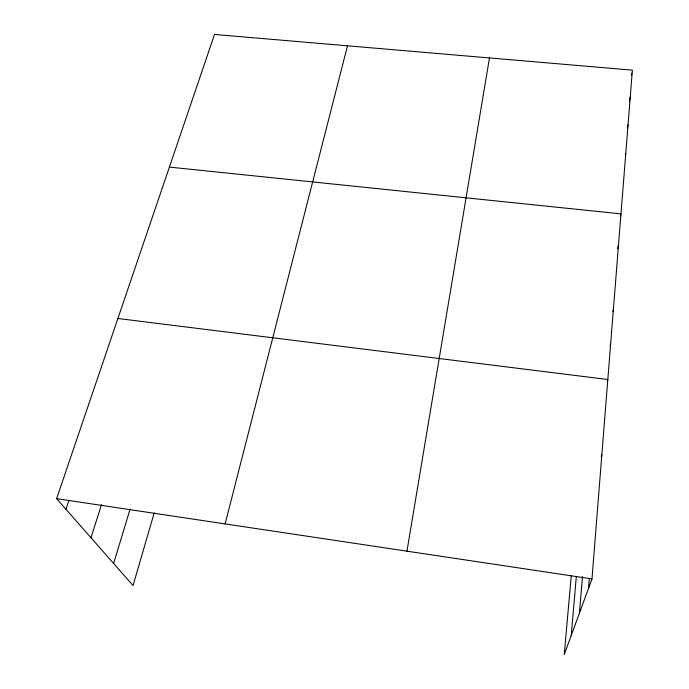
<?xml version="1.0" encoding="UTF-8"?>
<svg xmlns="http://www.w3.org/2000/svg" width="689" height="689" viewBox="0 0 689 689"><rect width="100%" height="100%" fill="white"/><g stroke="black" fill="none" stroke-linecap="round" stroke-linejoin="round"><path stroke-width="1.03" d="M571.241 575.952L564.239 654.55L591.98 578.915L632.39 70.149L214.52 34.45L56.61 498.647L133.046 585.555L154.215 512.874M588.552 588.268L589.319 578.769M579.415 613.184L582.489 576.529M571.215 635.516L576.331 576.547M406.949 551.174L489.483 57.936M631.382 75.144L631.787 73.146M629.401 101.197L630.254 97.011M627.403 127.861L628.049 124.778M625.336 155.49L625.767 153.466M620.513 215.924L620.978 213.866L169.399 167.091M617.602 248.72L618.524 244.716M612.865 311.738L613.365 309.714M225.122 523.907L347.497 45.81M610.144 345.93L610.643 343.983M607.285 381.534L607.819 379.518L117.897 318.49M601.273 456.643L601.85 454.688M113.616 563.464L130.126 509.016M90.982 537.721L101.49 504.632M65.946 509.257L68.952 500.257M56.61 498.647L591.98 578.915"/></g></svg>
